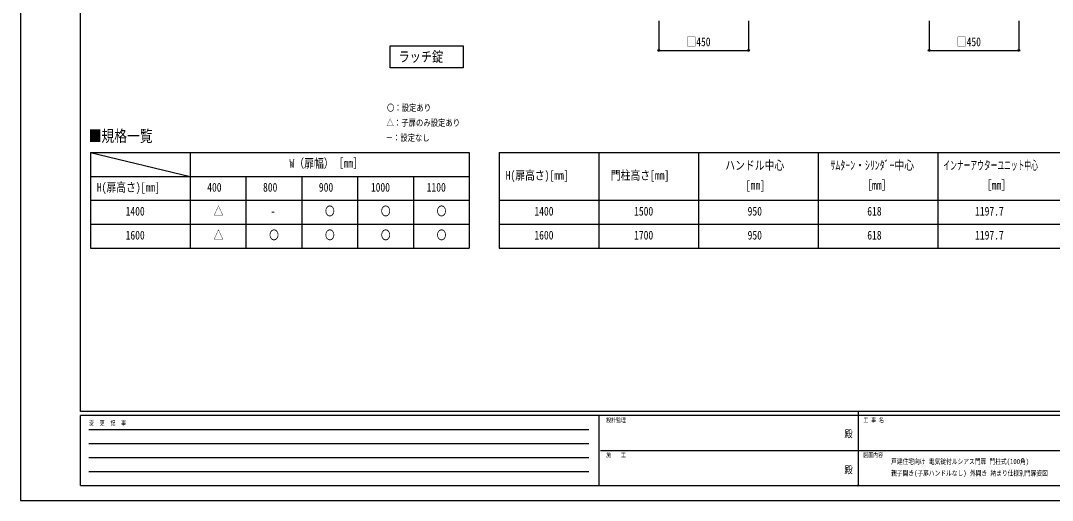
# Model space of a CAD drawing. Units: millimetres, scale not verified. Extents: x -4205 to 4205, y -2970 to 2970.
# Drawn here: x -4205 to 969, y -2970 to -564 of the extents above; entities that cross this region are included whole.
import ezdxf
from ezdxf.enums import TextEntityAlignment as Align

# ---------------------------------------------------------------- set-up
doc = ezdxf.new("R2010")
doc.units = ezdxf.units.MM
doc.header["$LTSCALE"] = 12
doc.header["$PDMODE"] = 32
doc.header["$PDSIZE"] = 6
for name, color, linetype in [('0-2_USER1', 3, 'Continuous'), ('0-5_YKK_D', 6, 'Continuous'), ('0-6_YKK_ZWAK', 7, 'Continuous')]:
    doc.layers.add(name, color=color, linetype=linetype)
doc.styles.add('ＭＳ ゴシック', font='')
doc.styles.get('ＭＳ ゴシック').set_extended_font_data('MS Gothic')

msp = doc.modelspace()

# ---------------------------------------------------------------- linework, layer by layer
at = {"layer": '0-2_USER1'}
for p, q in [((-3854.98, -1225), (-3354.98, -1345)), ((-3854.98, -1225), (-1954.98, -1225)), ((-3854.98, -1225), (-3854.98, -1705)), ((-3354.98, -1225), (-3354.98, -1705)), ((-1954.98, -1225), (-1954.98, -1705)), ((-1804.98, -1225), (1595.02, -1225)), ((-1804.98, -1225), (-1804.98, -1705)), ((-1304.98, -1225), (-1304.98, -1705)), ((-804.98, -1225), (-804.98, -1705)), ((-204.98, -1225), (-204.98, -1705)), ((395.02, -1225), (395.02, -1705)), ((-3854.98, -1345), (-1954.98, -1345)), ((-3074.98, -1345), (-3074.98, -1705)), ((-2794.98, -1345), (-2794.98, -1705)), ((-2514.98, -1345), (-2514.98, -1705)), ((-2234.98, -1345), (-2234.98, -1705)), ((-3854.98, -1465), (-1954.98, -1465)), ((-1804.98, -1465), (1595.02, -1465)), ((-3854.98, -1585), (-1954.98, -1585)), ((-1804.98, -1585), (1595.02, -1585)), ((-3854.98, -1705), (-1954.98, -1705)), ((-1804.98, -1705), (1595.02, -1705))]:
    msp.add_line(p, q, dxfattribs=at)
msp.add_lwpolyline([(-2351.16, -801.22), (-2351.16, -691.22), (-1985.78, -691.22), (-1985.78, -801.22)], close=True, dxfattribs=at)
at = {"layer": '0-5_YKK_D'}
for p, q in [((-1004.98, -564.5), (-1004.98, -714.5)), ((-554.98, -564.5), (-554.98, -714.5)), ((351.02, -564.5), (351.02, -714.5)), ((801.02, -564.5), (801.02, -714.5)), ((-1004.98, -713.5), (-554.98, -713.5)), ((351.02, -713.5), (801.02, -713.5))]:
    msp.add_line(p, q, dxfattribs=at)
for centre in [(-1004.98, -713.5), (-554.98, -713.5), (351.02, -713.5), (801.02, -713.5)]:
    msp.add_circle(centre, 4.25, dxfattribs=at)
at = {"layer": '0-6_YKK_ZWAK'}
for p, q in [((-3904.98, -2525), (-3904.98, 2775)), ((3895.02, -2525), (-3904.98, -2525)), ((-4.98, -2525), (-4.98, -2895)), ((-1304.98, -2545), (-3904.98, -2545)), ((-3904.98, -2895), (-3904.98, -2545)), ((-1304.98, -2545), (-1304.98, -2895)), ((-4.98, -2545), (-1304.98, -2545)), ((1295.02, -2545), (-4.98, -2545)), ((-3862.48, -2615), (-1354.98, -2615)), ((-3862.48, -2685), (-1354.98, -2685)), ((-1297.48, -2720), (-4.98, -2720)), ((-4.98, -2720), (1295.02, -2720)), ((-3862.48, -2755), (-1354.98, -2755)), ((-3862.48, -2825), (-1354.98, -2825)), ((-3904.98, -2895), (-1304.98, -2895)), ((-1304.98, -2895), (-4.98, -2895)), ((-4.98, -2895), (1295.02, -2895))]:
    msp.add_line(p, q, dxfattribs=at)
msp.add_lwpolyline([(-4205, -2970), (4205, -2970), (4205, 2970), (-4205, 2970)], close=True, dxfattribs=at)
msp.add_point((-4.98, -2895), dxfattribs=at)

# ---------------------------------------------------------------- texts
at = {"layer": '0-2_USER1', "style": 'ＭＳ ゴシック'}
for s, height, width, p in [('ラッチ錠', 51.32, 0.8, (-2309.97, -785.95)), ('〇：設定あり', 32.99, 0.8, (-2368.01, -1027.67)), ('△：子扉のみ設定あり', 32.99, 0.8, (-2370.41, -1102.67)), ('■規格一覧', 58.65, 0.8, (-3863.51, -1189.42)), ('－：設定なし', 32.99, 0.8, (-2375.21, -1177.67)), ('W（扉幅）［㎜］', 43.99, 0.8, (-2856.58, -1315)), ('ハンドル中心', 43.99, 0.8, (-671.38, -1325)), ('ｻﾑﾀｰﾝ・ｼﾘﾝﾀﾞｰ中心', 43.99, 0.8, (-143.38, -1325)), ('インナーアウターユニット中心', 43.99, 0.55, (422.22, -1325)), ('H(扉高さ)[mm]', 43.99, 0.8, (-1772.58, -1375)), ('門柱高さ[mm]', 43.99, 0.8, (-1245.38, -1375)), ('H(扉高さ)[mm]', 43.99, 0.8, (-3822.58, -1435)), ('400', 43.99, 0.8, (-3269.38, -1435)), ('800', 43.99, 0.8, (-2989.38, -1435)), ('900', 43.99, 0.8, (-2709.38, -1435)), ('1000', 43.99, 0.8, (-2448.58, -1435)), ('1100', 43.99, 0.8, (-2168.58, -1435)), ('[㎜]', 43.99, 0.8, (-568.98, -1425)), ('［㎜］', 43.99, 0.8, (15.02, -1425)), ('［㎜］', 43.99, 0.8, (615.02, -1425)), ('1400', 43.99, 0.8, (-3678.58, -1555)), ('△', 43.99, 0.8, (-3237.38, -1555)), ('〇', 43.99, 0.8, (-2678.98, -1555)), ('〇', 43.99, 0.8, (-2398.98, -1555)), ('〇', 43.99, 0.8, (-2118.98, -1555)), ('1400', 43.99, 0.8, (-1628.58, -1555)), ('1500', 43.99, 0.8, (-1128.58, -1555)), ('950', 43.99, 0.8, (-559.38, -1555)), ('618', 43.99, 0.8, (40.62, -1555)), ('1197.7', 43.99, 0.8, (581.42, -1555)), ('-', 43.99, 0.8, (-2950.98, -1555)), ('1600', 43.99, 0.8, (-3678.58, -1675)), ('△', 43.99, 0.8, (-3237.38, -1675)), ('〇', 43.99, 0.8, (-2958.98, -1675)), ('〇', 43.99, 0.8, (-2678.98, -1675)), ('〇', 43.99, 0.8, (-2398.98, -1675)), ('〇', 43.99, 0.8, (-2118.98, -1675)), ('1600', 43.99, 0.8, (-1628.58, -1675)), ('1700', 43.99, 0.8, (-1128.58, -1675)), ('950', 43.99, 0.8, (-559.38, -1675)), ('618', 43.99, 0.8, (40.62, -1675)), ('1197.7', 43.99, 0.8, (581.42, -1675)), ('戸建住宅向け 電気錠付ルシアス門扉 門柱式(100角)', 25.66, 0.8, (160.31, -2795.72)), ('親子開き(子扉ハンドルなし) 外開き 納まり仕様別門扉姿図', 25.66, 0.8, (160.31, -2854.06))]:
    msp.add_text(s, height=height, dxfattribs=dict(at, width=width)).set_placement(p, align=Align.BOTTOM_LEFT)
at = {"layer": '0-5_YKK_D', "style": 'ＭＳ ゴシック', "width": 0.8}
for p in [(-866.38, -705.5), (489.62, -705.5)]:
    msp.add_text('□450', height=43.99, dxfattribs=at).set_placement(p, align=Align.BOTTOM_LEFT)
at = {"layer": '0-6_YKK_ZWAK', "style": 'ＭＳ ゴシック', "width": 0.8}
for s, height, p in [('変  更  記  事', 21.99, (-3861.31, -2600)), ('設計監理', 21.99, (-1268.31, -2585)), ('工 事 名', 21.99, (21.27, -2585)), ('殿', 36.66, (-73.67, -2665.83)), ('施\u3000\u3000工', 21.99, (-1268.31, -2760)), ('図面内容', 21.99, (21.27, -2760)), ('殿', 36.66, (-73.67, -2845.83))]:
    msp.add_text(s, height=height, dxfattribs=at).set_placement(p, align=Align.BOTTOM_LEFT)

doc.saveas('drawing.dxf')
